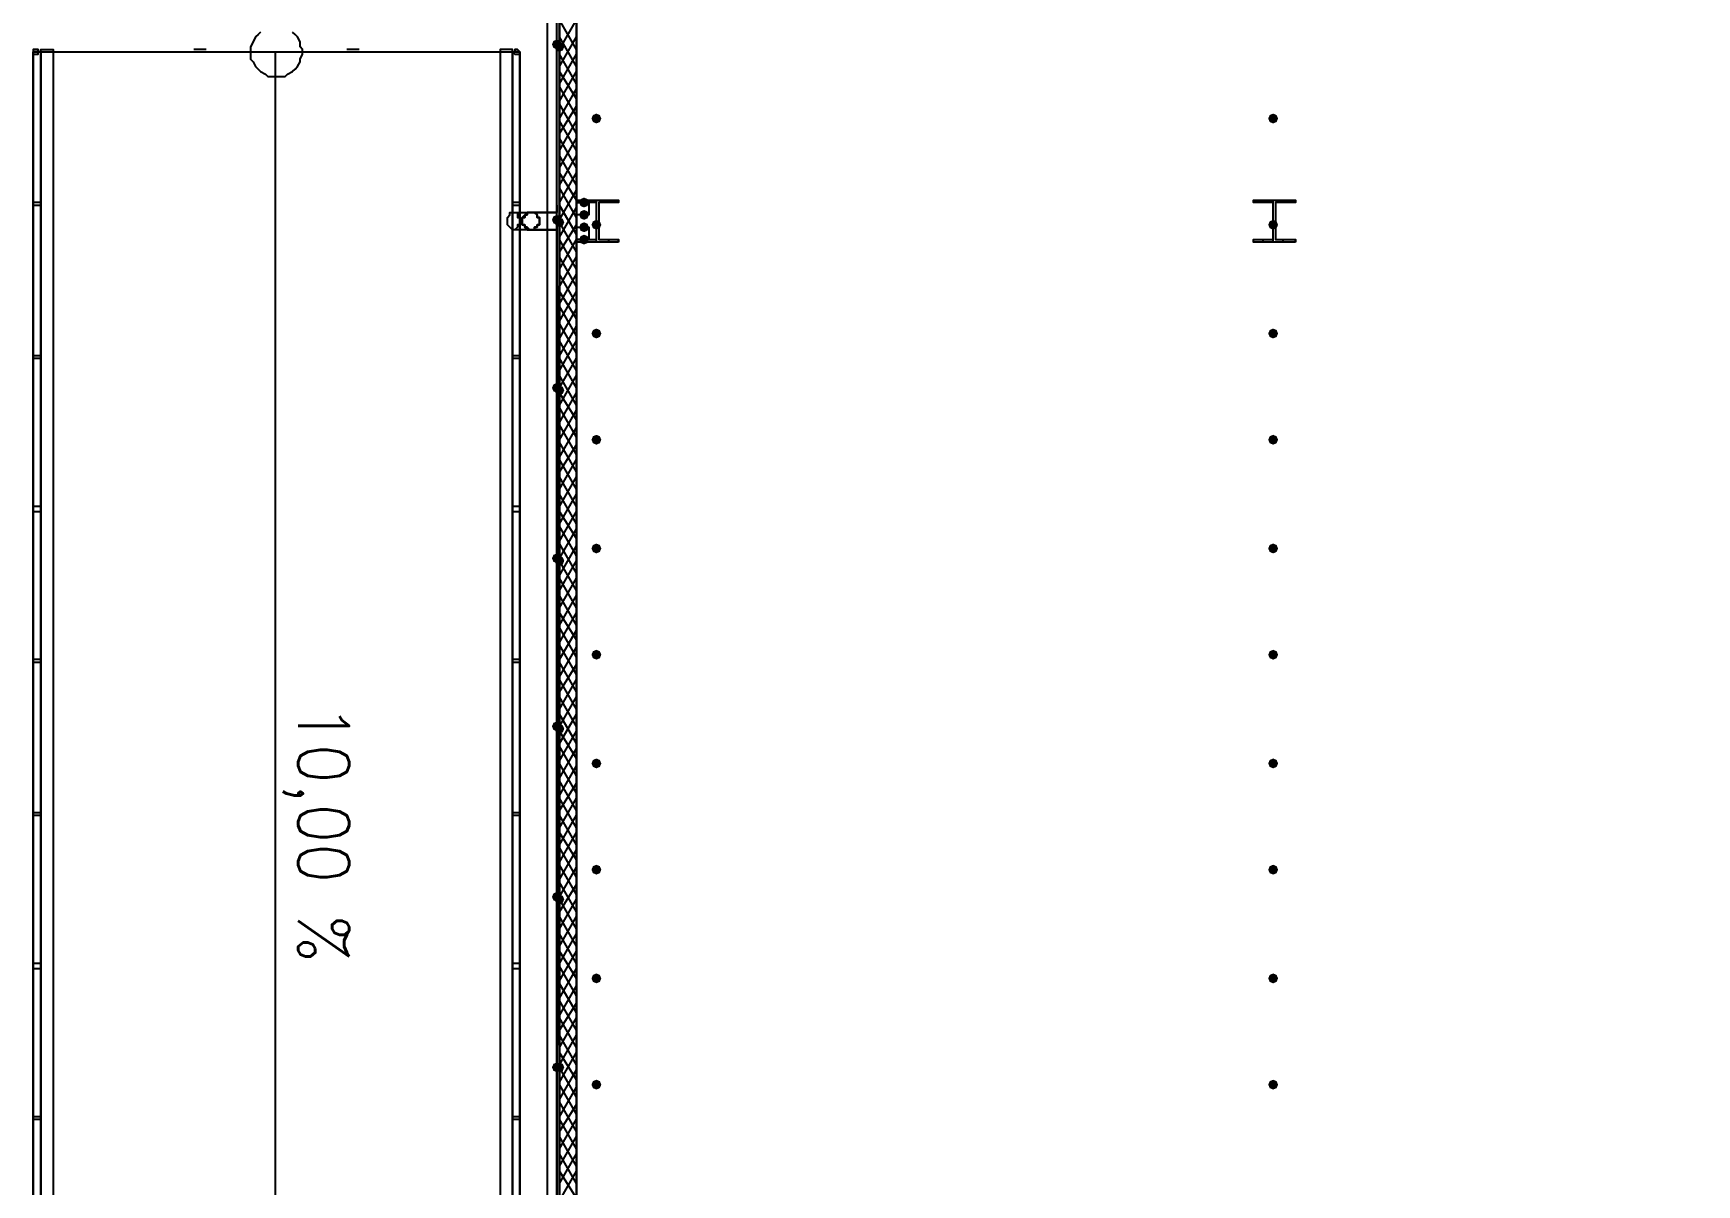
# Model space of a CAD drawing. Header units: millimetres. Extents: x 0 to 420, y 0 to 297.
# Drawn here: x 95.5 to 124.02, y 186.5 to 206.23 of the extents above; entities that cross this region are included whole.
import ezdxf

# ---------------------------------------------------------------- set-up
doc = ezdxf.new("R2010")
doc.units = ezdxf.units.MM
doc.layers.get('0').update_dxf_attribs({"linetype": 'CONTINUOUS'})
doc.styles.get("Standard").update_dxf_attribs({"font": 'STANDARD'})

msp = doc.modelspace()

# ---------------------------------------------------------------- hatches: boundary and pattern name
at = {"true_color": 0x000007}
h = msp.add_hatch(color=0, dxfattribs=at)
h.paths.add_polyline_path([(104.521, 221.064667), (104.478667, 221.064667), (104.521, 203.030667)], flags=0)
h.paths.add_polyline_path([(104.478667, 221.064667), (104.521, 203.030667), (104.478667, 203.030667)], flags=0)
at = {"true_color": 0x0000fe}
for points in [[(104.563333, 206.036333), (104.538463, 205.976537), (104.478667, 205.951667), (104.418871, 205.976537), (104.394, 206.036333), (104.418871, 206.096129), (104.478667, 206.121), (104.538462, 206.096129)], [(104.605667, 205.994), (104.580796, 205.934204), (104.521, 205.909333), (104.461204, 205.934204), (104.436333, 205.994), (104.461204, 206.053796), (104.521, 206.078667), (104.580796, 206.053796)], [(104.563333, 203.030667), (104.538463, 202.970871), (104.478667, 202.946), (104.418871, 202.970871), (104.394, 203.030667), (104.418871, 203.090462), (104.478667, 203.115333), (104.538462, 203.090463)], [(104.605667, 202.988333), (104.580796, 202.928537), (104.521, 202.903667), (104.461204, 202.928537), (104.436333, 202.988333), (104.461204, 203.048129), (104.521, 203.073), (104.580796, 203.048129)], [(104.563333, 200.152), (104.538463, 200.092204), (104.478667, 200.067333), (104.418871, 200.092204), (104.394, 200.152), (104.418871, 200.211796), (104.478667, 200.236667), (104.538462, 200.211796)], [(104.605667, 200.109667), (104.580796, 200.049871), (104.521, 200.025), (104.461204, 200.049871), (104.436333, 200.109667), (104.461204, 200.169462), (104.521, 200.194333), (104.580796, 200.169463)], [(104.563333, 197.231), (104.538463, 197.171204), (104.478667, 197.146333), (104.418871, 197.171204), (104.394, 197.231), (104.418871, 197.290796), (104.478667, 197.315667), (104.538462, 197.290796)], [(104.605667, 197.188667), (104.580796, 197.128871), (104.521, 197.104), (104.461204, 197.128871), (104.436333, 197.188667), (104.461204, 197.248462), (104.521, 197.273333), (104.580796, 197.248463)], [(104.563333, 194.352333), (104.538463, 194.292537), (104.478667, 194.267667), (104.418871, 194.292537), (104.394, 194.352333), (104.418871, 194.412129), (104.478667, 194.437), (104.538462, 194.412129)], [(104.605667, 194.31), (104.580796, 194.250204), (104.521, 194.225333), (104.461204, 194.250204), (104.436333, 194.31), (104.461204, 194.369796), (104.521, 194.394667), (104.580796, 194.369796)], [(104.563333, 191.431333), (104.538463, 191.371537), (104.478667, 191.346667), (104.418871, 191.371537), (104.394, 191.431333), (104.418871, 191.491129), (104.478667, 191.516), (104.538462, 191.491129)], [(104.605667, 191.389), (104.580796, 191.329204), (104.521, 191.304333), (104.461204, 191.329204), (104.436333, 191.389), (104.461204, 191.448796), (104.521, 191.473667), (104.580796, 191.448796)], [(104.563333, 188.510333), (104.538463, 188.450537), (104.478667, 188.425667), (104.418871, 188.450537), (104.394, 188.510333), (104.418871, 188.570129), (104.478667, 188.595), (104.538462, 188.570129)], [(104.605667, 188.510333), (104.580796, 188.450537), (104.521, 188.425667), (104.461204, 188.450537), (104.436333, 188.510333), (104.461204, 188.570129), (104.521, 188.595), (104.580796, 188.570129)]]:
    msp.add_hatch(color=0, dxfattribs=at).paths.add_polyline_path(points, flags=0)
at = {"true_color": 0x000007}
for points in [[(105.240667, 204.766333), (105.215796, 204.706537), (105.156, 204.681667), (105.096204, 204.706537), (105.071333, 204.766333), (105.096204, 204.826129), (105.156, 204.851), (105.215796, 204.826129)], [(116.84, 204.766333), (116.815129, 204.706537), (116.755333, 204.681667), (116.695538, 204.706537), (116.670667, 204.766333), (116.695537, 204.826129), (116.755333, 204.851), (116.815129, 204.826129)], [(105.029, 203.327), (105.004129, 203.267204), (104.944333, 203.242333), (104.884538, 203.267204), (104.859667, 203.327), (104.884537, 203.386796), (104.944333, 203.411667), (105.004129, 203.386796)], [(105.029, 203.115333), (105.004129, 203.055537), (104.944333, 203.030667), (104.884538, 203.055537), (104.859667, 203.115333), (104.884537, 203.175129), (104.944333, 203.2), (105.004129, 203.175129)], [(105.240667, 202.946), (105.215796, 202.886204), (105.156, 202.861333), (105.096204, 202.886204), (105.071333, 202.946), (105.096204, 203.005796), (105.156, 203.030667), (105.215796, 203.005796)], [(116.84, 202.946), (116.815129, 202.886204), (116.755333, 202.861333), (116.695538, 202.886204), (116.670667, 202.946), (116.695537, 203.005796), (116.755333, 203.030667), (116.815129, 203.005796)], [(105.029, 202.903667), (105.004129, 202.843871), (104.944333, 202.819), (104.884538, 202.843871), (104.859667, 202.903667), (104.884537, 202.963462), (104.944333, 202.988333), (105.004129, 202.963463)], [(105.029, 202.692), (105.004129, 202.632204), (104.944333, 202.607333), (104.884538, 202.632204), (104.859667, 202.692), (104.884537, 202.751796), (104.944333, 202.776667), (105.004129, 202.751796)], [(105.240667, 201.083333), (105.215796, 201.023537), (105.156, 200.998667), (105.096204, 201.023537), (105.071333, 201.083333), (105.096204, 201.143129), (105.156, 201.168), (105.215796, 201.143129)], [(116.84, 201.083333), (116.815129, 201.023537), (116.755333, 200.998667), (116.695538, 201.023537), (116.670667, 201.083333), (116.695537, 201.143129), (116.755333, 201.168), (116.815129, 201.143129)], [(105.240667, 199.263), (105.215796, 199.203204), (105.156, 199.178333), (105.096204, 199.203204), (105.071333, 199.263), (105.096204, 199.322796), (105.156, 199.347667), (105.215796, 199.322796)], [(116.84, 199.263), (116.815129, 199.203204), (116.755333, 199.178333), (116.695538, 199.203204), (116.670667, 199.263), (116.695537, 199.322796), (116.755333, 199.347667), (116.815129, 199.322796)], [(105.240667, 197.400333), (105.215796, 197.340537), (105.156, 197.315667), (105.096204, 197.340537), (105.071333, 197.400333), (105.096204, 197.460129), (105.156, 197.485), (105.215796, 197.460129)], [(116.84, 197.400333), (116.815129, 197.340537), (116.755333, 197.315667), (116.695538, 197.340537), (116.670667, 197.400333), (116.695537, 197.460129), (116.755333, 197.485), (116.815129, 197.460129)], [(105.240667, 195.58), (105.215796, 195.520204), (105.156, 195.495333), (105.096204, 195.520204), (105.071333, 195.58), (105.096204, 195.639796), (105.156, 195.664667), (105.215796, 195.639796)], [(116.84, 195.58), (116.815129, 195.520204), (116.755333, 195.495333), (116.695538, 195.520204), (116.670667, 195.58), (116.695537, 195.639796), (116.755333, 195.664667), (116.815129, 195.639796)], [(105.240667, 193.717333), (105.215796, 193.657537), (105.156, 193.632667), (105.096204, 193.657537), (105.071333, 193.717333), (105.096204, 193.777129), (105.156, 193.802), (105.215796, 193.777129)], [(116.84, 193.717333), (116.815129, 193.657537), (116.755333, 193.632667), (116.695538, 193.657537), (116.670667, 193.717333), (116.695537, 193.777129), (116.755333, 193.802), (116.815129, 193.777129)], [(105.240667, 191.897), (105.215796, 191.837204), (105.156, 191.812333), (105.096204, 191.837204), (105.071333, 191.897), (105.096204, 191.956796), (105.156, 191.981667), (105.215796, 191.956796)], [(116.84, 191.897), (116.815129, 191.837204), (116.755333, 191.812333), (116.695538, 191.837204), (116.670667, 191.897), (116.695537, 191.956796), (116.755333, 191.981667), (116.815129, 191.956796)], [(105.240667, 190.034333), (105.215796, 189.974538), (105.156, 189.949667), (105.096204, 189.974538), (105.071333, 190.034333), (105.096204, 190.094129), (105.156, 190.119), (105.215796, 190.094129)], [(116.84, 190.034333), (116.815129, 189.974538), (116.755333, 189.949667), (116.695538, 189.974538), (116.670667, 190.034333), (116.695537, 190.094129), (116.755333, 190.119), (116.815129, 190.094129)], [(105.240667, 188.214), (105.215796, 188.154204), (105.156, 188.129333), (105.096204, 188.154204), (105.071333, 188.214), (105.096204, 188.273796), (105.156, 188.298667), (105.215796, 188.273796)], [(116.84, 188.214), (116.815129, 188.154204), (116.755333, 188.129333), (116.695538, 188.154204), (116.670667, 188.214), (116.695537, 188.273796), (116.755333, 188.298667), (116.815129, 188.273796)]]:
    msp.add_hatch(color=0, dxfattribs=at).paths.add_polyline_path(points, flags=0)
h = msp.add_hatch(color=0, dxfattribs=at)
h.paths.add_polyline_path([(104.521, 202.988333), (104.478667, 202.988333), (104.521, 185.631667)], flags=0)
h.paths.add_polyline_path([(104.478667, 202.988333), (104.521, 185.631667), (104.478667, 185.631667)], flags=0)

# ---------------------------------------------------------------- linework, layer by layer
at = {"color": 0, "true_color": 0x000007}
for points in [[(104.309333, 103.589667), (390.101667, 103.589667), (390.101667, 221.276333), (104.309333, 221.276333)], [(104.521, 221.064667), (104.478667, 221.064667), (104.521, 203.030667)], [(104.478667, 221.064667), (104.521, 203.030667), (104.478667, 203.030667)], [(104.521, 203.030667), (104.478667, 203.030667), (104.478667, 221.064667), (104.521, 221.064667)], [(104.521, 203.030667), (104.478667, 203.030667), (104.478667, 221.064667), (104.521, 221.064667)], [(104.817333, 214.672333), (104.817333, 186.266667), (134.027333, 186.266667), (134.027333, 220.768333), (121.623667, 220.768333), (121.623667, 214.672333)], [(95.631, 205.909333), (95.588667, 205.909333), (95.588667, 205.951667), (95.546333, 205.951667), (95.504, 205.951667), (95.504, 205.909333), (95.504, 205.867), (95.546333, 205.867), (95.588667, 205.867), (95.588667, 205.909333)], [(95.504, 179.832), (95.504, 205.909333), (95.631, 205.909333), (95.631, 179.832), (95.504, 179.832), (95.504, 205.909333), (95.631, 205.909333), (95.631, 179.832), (95.504, 179.832), (95.504, 205.909333), (95.631, 205.909333), (95.631, 179.832), (95.504, 179.832), (95.504, 205.909333), (95.631, 205.909333), (95.631, 179.832), (95.504, 179.832), (95.631, 179.832), (95.631, 205.909333), (95.504, 205.909333)], [(95.715667, 179.832), (95.631, 179.832), (95.631, 205.951667), (95.842667, 205.951667), (95.842667, 179.832)], [(103.632, 179.832), (103.716667, 179.832), (103.716667, 205.951667), (103.505, 205.951667), (103.505, 179.832)], [(103.843667, 205.909333), (103.801333, 205.951667), (103.759, 205.951667), (103.759, 205.909333), (103.716667, 205.909333), (103.759, 205.867), (103.801333, 205.867), (103.843667, 205.867)], [(103.716667, 179.832), (103.716667, 205.909333), (103.843667, 205.909333), (103.843667, 179.832), (103.716667, 179.832), (103.716667, 205.909333), (103.843667, 205.909333), (103.843667, 179.832), (103.716667, 179.832), (103.716667, 205.909333), (103.843667, 205.909333), (103.843667, 179.832), (103.716667, 179.832), (103.716667, 205.909333), (103.843667, 205.909333), (103.843667, 179.832), (103.716667, 179.832), (103.843667, 179.832), (103.843667, 205.909333), (103.716667, 205.909333)], [(95.504, 203.284667), (95.631, 203.284667), (95.631, 203.327), (95.504, 203.327)], [(103.716667, 203.284667), (103.843667, 203.284667), (103.843667, 203.327), (103.716667, 203.327)], [(105.537, 202.649667), (104.817333, 202.649667), (104.817333, 202.692), (105.156, 202.692), (105.156, 203.327), (104.817333, 203.327), (104.817333, 203.369333), (105.537, 203.369333), (105.537, 203.327), (105.198333, 203.327), (105.198333, 202.692), (105.537, 202.692)], [(105.029, 203.115333), (104.817333, 203.115333), (104.817333, 203.327), (105.029, 203.327), (105.029, 203.115333), (104.817333, 203.115333), (104.817333, 203.327), (105.029, 203.327)], [(117.136333, 202.649667), (116.416667, 202.649667), (116.416667, 202.692), (116.755333, 202.692), (116.755333, 203.327), (116.416667, 203.327), (116.416667, 203.369333), (117.136333, 203.369333), (117.136333, 203.327), (116.797667, 203.327), (116.797667, 202.692), (117.136333, 202.692)], [(103.716667, 202.861333), (103.674333, 202.903667), (103.632, 202.946), (103.632, 202.988333), (103.632, 203.030667), (103.632, 203.073), (103.674333, 203.115333), (103.674333, 203.157667), (103.716667, 203.157667), (103.759, 203.157667), (103.801333, 203.157667), (103.801333, 203.115333), (103.801333, 203.073), (103.843667, 203.073), (103.843667, 203.030667), (103.843667, 202.988333), (103.843667, 202.946), (103.801333, 202.946), (103.801333, 202.903667), (103.759, 202.861333)], [(104.478667, 202.734333), (104.478667, 202.861333), (104.055333, 202.861333), (104.013, 202.861333), (103.970667, 202.861333), (103.928333, 202.903667), (103.928333, 202.946), (103.886, 202.946), (103.886, 202.988333), (103.886, 203.030667), (103.886, 203.073), (103.928333, 203.115333), (103.970667, 203.157667), (104.013, 203.157667), (104.055333, 203.157667), (104.478667, 203.157667), (104.478667, 203.284667), (104.478667, 203.157667), (104.055333, 203.157667), (104.013, 203.157667), (103.970667, 203.157667), (103.970667, 203.115333), (103.928333, 203.115333), (103.928333, 203.073), (103.886, 203.073), (103.886, 203.030667), (103.886, 202.988333), (103.886, 202.946), (103.928333, 202.946), (103.928333, 202.903667), (103.970667, 202.903667), (104.013, 202.861333), (104.055333, 202.861333), (104.478667, 202.861333), (104.478667, 202.734333), (104.478667, 202.861333), (104.055333, 202.861333), (104.013, 202.861333), (103.970667, 202.861333), (103.928333, 202.903667), (103.928333, 202.946), (103.886, 202.946), (103.886, 202.988333), (103.886, 203.030667), (103.886, 203.073), (103.928333, 203.115333), (103.970667, 203.157667), (104.013, 203.157667), (104.055333, 203.157667), (104.478667, 203.157667), (104.478667, 203.284667), (104.478667, 203.157667), (104.055333, 203.157667), (104.013, 203.157667), (103.970667, 203.157667), (103.970667, 203.115333), (103.928333, 203.115333), (103.928333, 203.073), (103.886, 203.073), (103.886, 203.030667), (103.886, 202.988333), (103.886, 202.946), (103.928333, 202.946), (103.928333, 202.903667), (103.970667, 202.903667), (104.013, 202.861333), (104.055333, 202.861333), (104.478667, 202.861333), (104.478667, 202.734333), (104.478667, 202.861333), (104.055333, 202.861333), (104.013, 202.861333), (103.970667, 202.903667), (103.928333, 202.903667), (103.928333, 202.946), (103.886, 202.946), (103.886, 202.988333), (103.886, 203.030667), (103.886, 203.073), (103.928333, 203.073), (103.928333, 203.115333), (103.970667, 203.115333), (103.970667, 203.157667), (104.013, 203.157667), (104.055333, 203.157667), (104.478667, 203.157667), (104.478667, 203.284667), (104.478667, 203.157667), (104.055333, 203.157667), (104.013, 203.157667), (103.970667, 203.157667), (103.928333, 203.115333), (103.886, 203.073), (103.886, 203.030667), (103.886, 202.988333), (103.886, 202.946), (103.928333, 202.946), (103.928333, 202.903667), (103.970667, 202.861333), (104.013, 202.861333), (104.055333, 202.861333), (104.478667, 202.861333)], [(104.055333, 202.861333), (104.097667, 202.861333), (104.097667, 202.903667), (104.14, 202.903667), (104.14, 202.946), (104.182333, 202.946), (104.182333, 202.988333), (104.182333, 203.030667), (104.182333, 203.073), (104.14, 203.073), (104.14, 203.115333), (104.097667, 203.157667), (104.055333, 203.157667), (104.013, 203.157667), (103.970667, 203.157667), (103.970667, 203.115333), (103.928333, 203.115333), (103.928333, 203.073), (103.886, 203.073), (103.886, 203.030667), (103.886, 202.988333), (103.886, 202.946), (103.928333, 202.946), (103.928333, 202.903667), (103.970667, 202.903667), (104.013, 202.861333), (104.055333, 202.861333), (104.013, 202.861333), (103.970667, 202.903667), (103.928333, 202.903667), (103.928333, 202.946), (103.886, 202.946), (103.886, 202.988333), (103.886, 203.030667), (103.886, 203.073), (103.928333, 203.073), (103.928333, 203.115333), (103.970667, 203.115333), (103.970667, 203.157667), (104.013, 203.157667), (104.055333, 203.157667), (104.097667, 203.157667), (104.14, 203.115333), (104.14, 203.073), (104.182333, 203.073), (104.182333, 203.030667), (104.182333, 202.988333), (104.182333, 202.946), (104.14, 202.946), (104.14, 202.903667), (104.097667, 202.903667), (104.097667, 202.861333)], [(104.055333, 203.157667), (104.097667, 203.157667), (104.14, 203.115333), (104.14, 203.073), (104.182333, 203.073), (104.182333, 203.030667), (104.182333, 202.988333), (104.182333, 202.946), (104.14, 202.946), (104.14, 202.903667), (104.097667, 202.903667), (104.097667, 202.861333), (104.055333, 202.861333), (104.013, 202.861333), (103.970667, 202.903667), (103.928333, 202.903667), (103.928333, 202.946), (103.886, 202.946), (103.886, 202.988333), (103.886, 203.030667), (103.886, 203.073), (103.928333, 203.073), (103.928333, 203.115333), (103.970667, 203.115333), (103.970667, 203.157667), (104.013, 203.157667)], [(104.521, 202.988333), (104.478667, 202.988333), (104.521, 185.631667)], [(104.478667, 202.988333), (104.521, 185.631667), (104.478667, 185.631667)], [(104.478667, 202.988333), (104.478667, 185.631667), (104.521, 185.631667), (104.521, 202.988333)], [(104.478667, 202.988333), (104.478667, 185.631667), (104.521, 185.631667), (104.521, 202.988333)], [(105.029, 202.692), (104.817333, 202.692), (104.817333, 202.903667), (105.029, 202.903667), (105.029, 202.692), (104.817333, 202.692), (104.817333, 202.903667), (105.029, 202.903667)], [(95.504, 200.66), (95.631, 200.66), (95.631, 200.702333), (95.504, 200.702333)], [(103.716667, 200.66), (103.843667, 200.66), (103.843667, 200.702333), (103.716667, 200.702333)], [(95.504, 198.035333), (95.631, 198.035333), (95.631, 198.12), (95.504, 198.12)], [(103.716667, 198.035333), (103.843667, 198.035333), (103.843667, 198.12), (103.716667, 198.12)], [(95.504, 195.453), (95.631, 195.453), (95.631, 195.495333), (95.504, 195.495333)], [(103.716667, 195.453), (103.843667, 195.453), (103.843667, 195.495333), (103.716667, 195.495333)], [(95.504, 192.828333), (95.631, 192.828333), (95.631, 192.870667), (95.504, 192.870667)], [(103.716667, 192.828333), (103.843667, 192.828333), (103.843667, 192.870667), (103.716667, 192.870667)], [(95.504, 190.203667), (95.631, 190.203667), (95.631, 190.288333), (95.504, 190.288333)], [(103.716667, 190.203667), (103.843667, 190.203667), (103.843667, 190.288333), (103.716667, 190.288333)], [(95.504, 187.621333), (95.631, 187.621333), (95.631, 187.663667), (95.504, 187.663667)], [(103.716667, 187.621333), (103.843667, 187.621333), (103.843667, 187.663667), (103.716667, 187.663667)]]:
    msp.add_lwpolyline(points, close=True, dxfattribs=at)
for points in [[(104.478667, 203.030667), (104.478667, 221.064667), (104.521, 203.030667), (104.521, 221.064667)], [(104.521, 221.064667), (104.521, 165.777333)], [(104.817333, 186.266667), (104.817333, 214.672333)], [(104.521, 205.951667), (104.817333, 206.459667)], [(104.817333, 205.951667), (104.521, 206.459667)], [(99.398667, 206.248), (99.356333, 206.205667), (99.314, 206.163333), (99.271667, 206.078667), (99.229333, 205.994), (99.229333, 205.951667), (99.229333, 205.867), (99.229333, 205.782333), (99.271667, 205.74), (99.314, 205.655333), (99.356333, 205.613), (99.398667, 205.570667), (99.483333, 205.528333), (99.525667, 205.486), (99.610333, 205.486), (99.652667, 205.486), (99.737333, 205.486), (99.822, 205.486), (99.864333, 205.528333), (99.949, 205.570667), (99.991333, 205.613), (100.033667, 205.655333), (100.076, 205.74), (100.076, 205.782333), (100.118333, 205.867), (100.118333, 205.951667), (100.076, 205.994), (100.076, 206.078667), (100.033667, 206.163333), (99.991333, 206.205667), (99.949, 206.248)], [(104.521, 205.655333), (104.817333, 206.163333)], [(104.817333, 205.655333), (104.521, 206.163333)], [(95.631, 205.909333), (103.716667, 205.909333)], [(95.631, 205.909333), (95.631, 179.832), (103.716667, 179.832), (103.716667, 205.909333)], [(99.652667, 205.909333), (99.652667, 179.832), (95.631, 183.811333)], [(98.467333, 205.951667), (98.255667, 205.951667)], [(101.092, 205.951667), (100.880333, 205.951667)], [(104.521, 205.359), (104.817333, 205.867)], [(104.817333, 205.359), (104.521, 205.867)], [(104.521, 205.062667), (104.817333, 205.570667)], [(104.817333, 205.105), (104.521, 205.570667)], [(104.817333, 204.808667), (104.521, 205.316667)], [(104.521, 204.766333), (104.817333, 205.274333)], [(104.817333, 204.512333), (104.521, 205.020333)], [(104.521, 204.512333), (104.817333, 204.978)], [(104.521, 204.216), (104.817333, 204.724)], [(104.817333, 204.216), (104.521, 204.724)], [(104.521, 203.919667), (104.817333, 204.427667)], [(104.817333, 203.919667), (104.521, 204.427667)], [(104.521, 203.623333), (104.817333, 204.131333)], [(104.817333, 203.623333), (104.521, 204.131333)], [(104.521, 203.327), (104.817333, 203.835)], [(104.817333, 203.369333), (104.521, 203.835)], [(104.817333, 203.073), (104.521, 203.581)], [(104.521, 203.030667), (104.817333, 203.538667)], [(104.817333, 203.327), (104.817333, 203.369333)], [(104.986667, 203.327), (104.986667, 203.369333)], [(105.156, 202.649667), (105.156, 203.369333)], [(105.367667, 203.327), (105.367667, 203.369333)], [(105.537, 203.327), (105.537, 203.369333)], [(116.416667, 203.327), (116.416667, 203.369333)], [(116.586, 203.327), (116.586, 203.369333)], [(116.755333, 202.649667), (116.755333, 203.369333)], [(116.924667, 203.327), (116.924667, 203.369333)], [(117.136333, 203.327), (117.136333, 203.369333)], [(103.716667, 203.157667), (104.055333, 203.157667)], [(104.817333, 202.776667), (104.521, 203.284667)], [(104.521, 202.734333), (104.817333, 203.242333)], [(104.055333, 202.861333), (103.716667, 202.861333)], [(104.478667, 185.631667), (104.478667, 202.988333), (104.521, 185.631667), (104.521, 202.988333)], [(104.817333, 202.480333), (104.521, 202.988333)], [(104.521, 202.480333), (104.817333, 202.946)], [(104.521, 202.184), (104.817333, 202.692)], [(104.817333, 202.184), (104.521, 202.692)], [(104.817333, 202.649667), (104.817333, 202.692)], [(104.986667, 202.649667), (104.986667, 202.692)], [(105.367667, 202.649667), (105.367667, 202.692)], [(105.537, 202.649667), (105.537, 202.692)], [(116.416667, 202.649667), (116.416667, 202.692)], [(116.586, 202.649667), (116.586, 202.692)], [(116.924667, 202.649667), (116.924667, 202.692)], [(117.136333, 202.649667), (117.136333, 202.692)], [(104.521, 201.887667), (104.817333, 202.395667)], [(104.817333, 201.887667), (104.521, 202.395667)], [(104.521, 201.591333), (104.817333, 202.099333)], [(104.817333, 201.591333), (104.521, 202.099333)], [(104.521, 201.295), (104.817333, 201.803)], [(104.817333, 201.337333), (104.521, 201.803)], [(104.817333, 201.041), (104.521, 201.549)], [(104.521, 200.998667), (104.817333, 201.506667)], [(104.817333, 200.744667), (104.521, 201.252667)], [(104.521, 200.702333), (104.817333, 201.210333)], [(104.521, 200.448333), (104.817333, 200.956333)], [(104.817333, 200.448333), (104.521, 200.956333)], [(104.521, 200.152), (104.817333, 200.66)], [(104.817333, 200.152), (104.521, 200.66)], [(104.521, 199.855667), (104.817333, 200.363667)], [(104.817333, 199.855667), (104.521, 200.363667)], [(104.521, 199.559333), (104.817333, 200.067333)], [(104.817333, 199.601667), (104.521, 200.067333)], [(104.817333, 199.305333), (104.521, 199.813333)], [(104.521, 199.263), (104.817333, 199.771)], [(104.817333, 199.009), (104.521, 199.517)], [(104.521, 198.966667), (104.817333, 199.474667)], [(104.817333, 198.712667), (104.521, 199.220667)], [(104.521, 198.712667), (104.817333, 199.178333)], [(104.521, 198.416333), (104.817333, 198.924333)], [(104.817333, 198.416333), (104.521, 198.924333)], [(104.521, 198.12), (104.817333, 198.628)], [(104.817333, 198.12), (104.521, 198.628)], [(104.521, 197.823667), (104.817333, 198.331667)], [(104.817333, 197.823667), (104.521, 198.331667)], [(104.521, 197.527333), (104.817333, 198.035333)], [(104.817333, 197.569667), (104.521, 198.035333)], [(104.817333, 197.273333), (104.521, 197.781333)], [(104.521, 197.231), (104.817333, 197.739)], [(95.631, 197.442667), (95.631, 197.231)], [(103.716667, 197.231), (103.716667, 197.315667), (103.716667, 197.442667)], [(104.817333, 196.977), (104.521, 197.485)], [(104.521, 196.934667), (104.817333, 197.442667)], [(104.521, 196.680667), (104.817333, 197.188667)], [(104.817333, 196.680667), (104.521, 197.188667)], [(104.521, 196.384333), (104.817333, 196.892333)], [(104.817333, 196.384333), (104.521, 196.892333)], [(104.521, 196.088), (104.817333, 196.596)], [(104.817333, 196.088), (104.521, 196.596)], [(104.521, 195.791667), (104.817333, 196.299667)], [(104.817333, 195.834), (104.521, 196.299667)], [(104.817333, 195.537667), (104.521, 196.045667)], [(104.521, 195.495333), (104.817333, 196.003333)], [(104.817333, 195.241333), (104.521, 195.749333)], [(104.521, 195.199), (104.817333, 195.707)], [(104.817333, 194.945), (104.521, 195.453)], [(104.521, 194.945), (104.817333, 195.410667)], [(104.521, 194.648667), (104.817333, 195.156667)], [(104.817333, 194.648667), (104.521, 195.156667)], [(104.521, 194.352333), (104.817333, 194.860333)], [(104.817333, 194.352333), (104.521, 194.860333)], [(104.521, 194.056), (104.817333, 194.564)], [(104.817333, 194.056), (104.521, 194.564)], [(104.521, 193.759667), (104.817333, 194.267667)], [(104.817333, 193.802), (104.521, 194.267667)], [(104.817333, 193.505667), (104.521, 194.013667)], [(104.521, 193.463333), (104.817333, 193.971333)], [(104.817333, 193.209333), (104.521, 193.717333)], [(104.521, 193.167), (104.817333, 193.675)], [(104.817333, 192.913), (104.521, 193.421)], [(104.521, 192.913), (104.817333, 193.378667)], [(104.521, 192.616667), (104.817333, 193.124667)], [(104.817333, 192.616667), (104.521, 193.124667)], [(104.521, 192.320333), (104.817333, 192.828333)], [(104.817333, 192.320333), (104.521, 192.828333)], [(104.521, 192.024), (104.817333, 192.532)], [(104.817333, 192.066333), (104.521, 192.532)], [(104.817333, 191.77), (104.521, 192.278)], [(104.521, 191.727667), (104.817333, 192.235667)], [(104.817333, 191.473667), (104.521, 191.981667)], [(104.521, 191.431333), (104.817333, 191.939333)], [(104.817333, 191.177333), (104.521, 191.685333)], [(104.521, 191.177333), (104.817333, 191.643)], [(104.521, 190.881), (104.817333, 191.389)], [(104.817333, 190.881), (104.521, 191.389)], [(104.521, 190.584667), (104.817333, 191.092667)], [(104.817333, 190.584667), (104.521, 191.092667)], [(104.521, 190.288333), (104.817333, 190.796333)], [(104.817333, 190.288333), (104.521, 190.796333)], [(104.521, 189.992), (104.817333, 190.5)], [(104.817333, 190.034333), (104.521, 190.5)], [(104.817333, 189.738), (104.521, 190.246)], [(104.521, 189.695667), (104.817333, 190.203667)], [(104.817333, 189.441667), (104.521, 189.949667)], [(104.521, 189.399333), (104.817333, 189.907333)], [(104.817333, 189.145333), (104.521, 189.653333)], [(104.521, 189.145333), (104.817333, 189.611)], [(104.521, 188.849), (104.817333, 189.357)], [(104.817333, 188.849), (104.521, 189.357)], [(104.521, 188.552667), (104.817333, 189.060667)], [(104.817333, 188.552667), (104.521, 189.060667)], [(104.521, 188.256333), (104.817333, 188.764333)], [(104.817333, 188.298667), (104.521, 188.764333)], [(95.631, 188.722), (95.631, 188.510333)], [(103.716667, 188.510333), (103.716667, 188.637333), (103.716667, 188.722)], [(104.817333, 188.002333), (104.521, 188.510333)], [(104.521, 187.96), (104.817333, 188.468)], [(104.817333, 187.706), (104.521, 188.214)], [(104.521, 187.663667), (104.817333, 188.171667)], [(104.817333, 187.409667), (104.521, 187.917667)], [(104.521, 187.409667), (104.817333, 187.875333)], [(104.521, 187.113333), (104.817333, 187.621333)], [(104.817333, 187.113333), (104.521, 187.621333)], [(104.521, 186.817), (104.817333, 187.325)], [(104.817333, 186.817), (104.521, 187.325)], [(104.521, 186.520667), (104.817333, 187.028667)], [(104.817333, 186.520667), (104.521, 187.028667)], [(104.521, 186.224333), (104.817333, 186.732333)], [(104.817333, 186.266667), (104.521, 186.732333)]]:
    msp.add_lwpolyline(points, dxfattribs=at)

# ---------------------------------------------------------------- texts
at = {"color": 0, "true_color": 0x000007, "insert": (99.779672, 194.733333), "char_height": 0.872032, "width": 4.28749084, "attachment_point": 7, "rotation": 270}
msp.add_mtext('10,00 %', dxfattribs=at)

doc.saveas('drawing.dxf')
